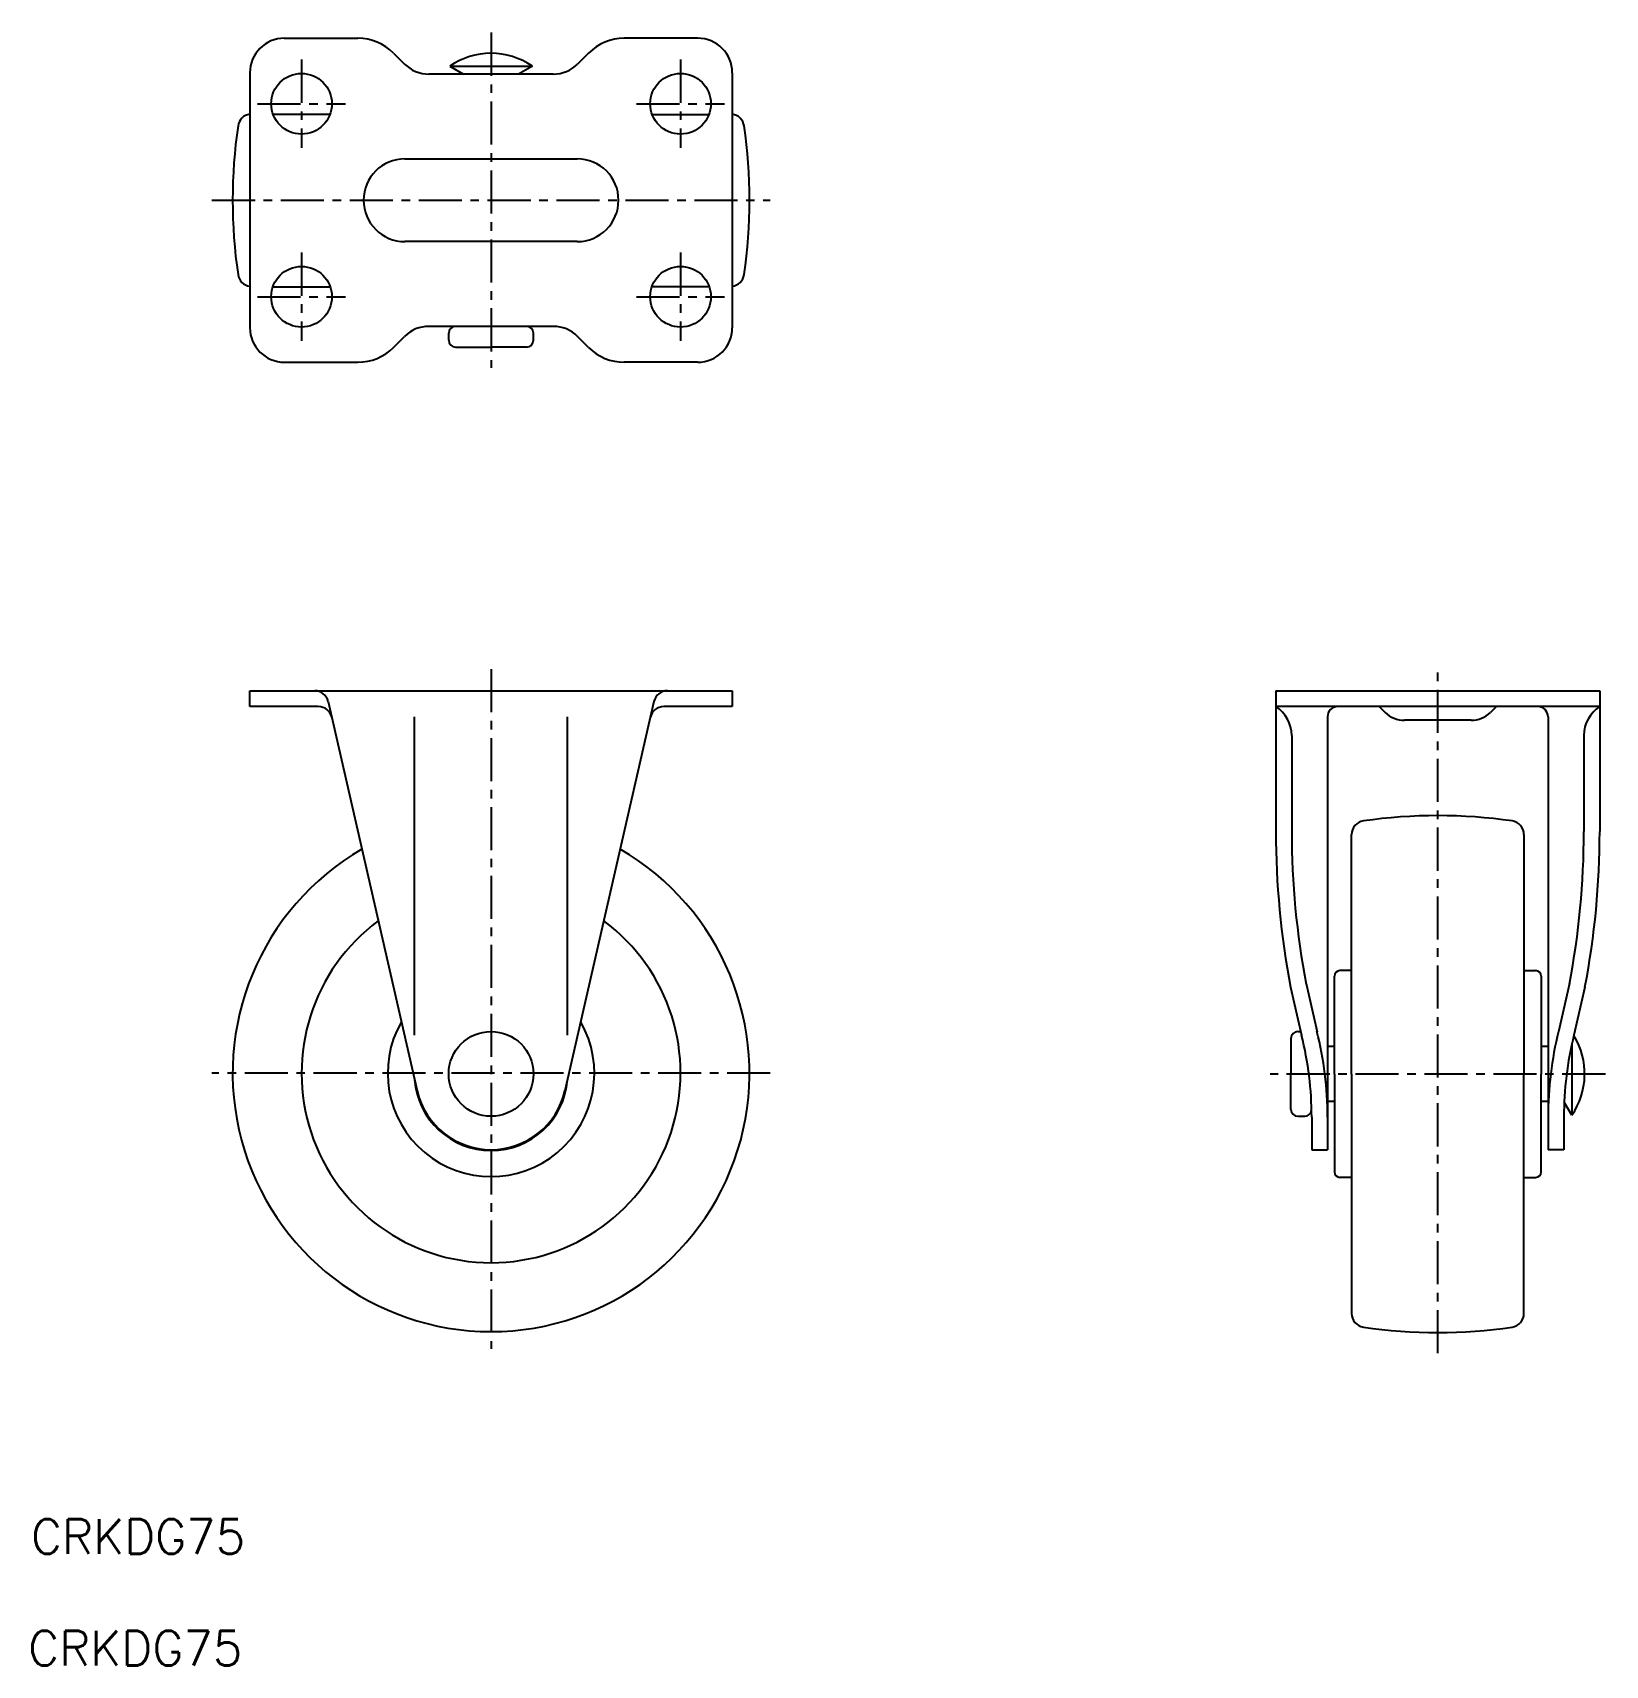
# Model space of a CAD drawing. Extents: x 9 to 237, y 25 to 262.
import ezdxf

# ---------------------------------------------------------------- set-up
doc = ezdxf.new("R2010")
doc.units = 0
doc.header["$LTSCALE"] = 5
doc.linetypes.add('CENTER', pattern=[2, 1.25, -0.25, 0.25, -0.25])
doc.layers.get('0').update_dxf_attribs({"linetype": 'CONTINUOUS'})
doc.layers.add('CENTER', color=1, linetype='CENTER')
doc.styles.get("Standard").update_dxf_attribs({"font": 'txt.shx'})

msp = doc.modelspace()

# ---------------------------------------------------------------- linework, layer by layer
at = {"color": 7, "linetype": 'CONTINUOUS'}
for p, q in [((45.188619, 261.364406), (55.86486, 261.364406)), ((105.188619, 261.364406), (94.512378, 261.364406)), ((61.026739, 259.226285), (62.624153, 257.628872)), ((89.350498, 259.226285), (87.753085, 257.628872)), ((40.188619, 256.364406), (40.188619, 219.364406)), ((84.217551, 256.164406), (66.159687, 256.164406)), ((69.188619, 257.319106), (81.188619, 257.319106)), ((69.188619, 257.319106), (71.188619, 256.164406)), ((81.188619, 257.319106), (79.188619, 256.164406)), ((110.188619, 256.364406), (110.188619, 219.364406)), ((51.805228, 250.310854), (43.572009, 250.310854)), ((98.572009, 250.310854), (106.805228, 250.310854)), ((62.688619, 243.864406), (87.688619, 243.864406)), ((87.688619, 231.864406), (62.688619, 231.864406)), ((43.533166, 225.310854), (51.844072, 225.310854)), ((106.844072, 225.310854), (98.533166, 225.310854)), ((61.026739, 216.502526), (62.624153, 218.09994)), ((84.217551, 219.564406), (66.159687, 219.564406)), ((69.038619, 217.564406), (69.038619, 218.564406)), ((81.338619, 217.564406), (81.338619, 218.564406)), ((89.350498, 216.502526), (87.753085, 218.09994)), ((70.038619, 216.564406), (75.188619, 216.564406)), ((80.338619, 216.564406), (75.188619, 216.564406)), ((45.188619, 214.364406), (55.86486, 214.364406)), ((105.188619, 214.364406), (94.512378, 214.364406)), ((40.188619, 164.395485), (40.188619, 166.695485)), ((40.188619, 166.695485), (110.188619, 166.695485)), ((110.188619, 166.695485), (110.188619, 164.395485)), ((189.072409, 166.695485), (189.072409, 146.248857)), ((189.072409, 166.695485), (236.072409, 166.695485)), ((236.072409, 166.695485), (236.072409, 146.248857)), ((50.12041, 164.395485), (40.188619, 164.395485)), ((51.54405, 165.141381), (64.465486, 108.643053)), ((98.833188, 165.141381), (85.911752, 108.643053)), ((110.188619, 164.395485), (100.256828, 164.395485)), ((236.072409, 164.395485), (189.072409, 164.395485)), ((204.072409, 164.395485), (204.932747, 163.547191)), ((221.072409, 164.395485), (220.212071, 163.547191)), ((64.088619, 116.69419), (64.088619, 162.895485)), ((86.288619, 116.69419), (86.288619, 162.895485)), ((196.572409, 162.895485), (196.572409, 110.595485)), ((196.572409, 162.895485), (196.572409, 100.095485)), ((217.403651, 162.395485), (207.741167, 162.395485)), ((228.572409, 162.895485), (228.572409, 100.095485)), ((228.572409, 162.895485), (228.572409, 110.595485)), ((191.372409, 160.18716), (191.372409, 146.248857)), ((233.772409, 160.18716), (233.772409, 146.248857)), ((200.072409, 111.073731), (200.072409, 145.814647)), ((225.072409, 145.814647), (225.072409, 111.073731)), ((200.072409, 126.073731), (198.372409, 126.073731)), ((225.072409, 126.073731), (226.772409, 126.073731)), ((191.212409, 123.678799), (192.811885, 116.69419)), ((193.454375, 124.192209), (195.05385, 117.2076)), ((197.572409, 111.073731), (197.572409, 125.273731)), ((227.572409, 125.273731), (227.572409, 111.073731)), ((231.690443, 124.192209), (230.090968, 117.2076)), ((233.932409, 123.678799), (232.332933, 116.69419)), ((191.272409, 116.245485), (191.272409, 111.095485)), ((192.272409, 117.245485), (192.685638, 117.245485)), ((197.572409, 115.073731), (196.572409, 115.073731)), ((228.572409, 115.073731), (227.572409, 115.073731)), ((232.02711, 115.39391), (232.02711, 105.095485)), ((191.272409, 105.945485), (191.272409, 111.095485)), ((197.572409, 111.073731), (197.572409, 96.873731)), ((200.072409, 111.073731), (200.072409, 76.332815)), ((225.072409, 76.332815), (225.072409, 111.073731)), ((227.572409, 96.873731), (227.572409, 111.073731)), ((197.572409, 107.073731), (196.572409, 107.073731)), ((228.572409, 107.073731), (227.572409, 107.073731)), ((232.02711, 105.095485), (230.924985, 107.00442)), ((192.272409, 104.945485), (193.272409, 104.945485)), ((194.272409, 104.812302), (194.272409, 100.095485)), ((230.872409, 104.812302), (230.872409, 100.095485)), ((194.272409, 100.095485), (196.572409, 100.095485)), ((230.872409, 100.095485), (228.572409, 100.095485)), ((200.072409, 96.073731), (198.372409, 96.073731)), ((225.072409, 96.073731), (226.772409, 96.073731))]:
    msp.add_line(p, q, dxfattribs=at)
for centre, radius in [((47.688619, 251.864406), 4.4), ((102.688619, 251.864406), 4.4), ((47.688619, 223.864406), 4.4), ((102.688619, 223.864406), 4.4), ((75.188619, 111.095485), 6.15)]:
    msp.add_circle(centre, radius, dxfattribs=at)
for centre, radius, start, end in [((45.188619, 256.364406), 5, 90, 180), ((55.86486, 254.064406), 7.3, 45, 90), ((94.512378, 254.064406), 7.3, 90, 135), ((105.188619, 256.364406), 5, 0, 90), ((75.188619, 248.586306), 10.595367, 55.508412, 124.491588), ((66.159687, 261.164406), 5, 225, 270), ((84.217551, 261.164406), 5, 270, 315), ((40.447702, 248.364406), 2, 97.443116, 171.730142), ((109.929535, 248.364406), 2, 8.269858, 82.556884), ((112.688619, 237.864406), 75, 171.730142, 188.269858), ((37.688619, 237.864406), 75, 351.730142, 8.269858), ((62.688619, 237.864406), 6, 90, 270), ((87.688619, 237.864406), 6, 270, 90), ((40.447702, 227.364406), 2, 188.269858, 262.556884), ((109.929535, 227.364406), 2, 277.443116, 351.730142), ((45.188619, 219.364406), 5, 180, 270), ((66.159687, 214.564406), 5, 90, 135), ((70.038619, 218.564406), 1, 90, 180), ((80.338619, 218.564406), 1, 0, 90), ((84.217551, 214.564406), 5, 45, 90), ((105.188619, 219.364406), 5, 270, 0), ((55.86486, 221.664406), 7.3, 270, 315), ((70.038619, 217.564406), 1, 180, 270), ((80.338619, 217.564406), 1, 270, 0), ((94.512378, 221.664406), 7.3, 225, 270), ((49.594389, 164.695485), 2, 12.882261, 90), ((100.782848, 164.695485), 2, 90, 167.117739), ((50.12041, 162.395485), 2, 12.882261, 90), ((100.256828, 162.395485), 2, 90, 167.117739), ((186.372409, 160.18716), 5, 0, 57.316361), ((198.072409, 162.895485), 1.5, 90, 180), ((207.741167, 166.395485), 4, 225.403869, 270), ((217.403651, 166.395485), 4, 270, 314.596131), ((227.072409, 162.895485), 1.5, 360, 90), ((238.772409, 160.18716), 5, 122.683639, 180), ((202.072409, 145.814647), 2, 98.269858, 180), ((212.572409, 73.573731), 75, 81.730142, 98.269858), ((223.072409, 145.814647), 2, 0, 81.730142), ((309.122248, 146.248857), 120.049839, 180, 190.836424), ((309.122248, 146.248857), 117.749839, 180, 190.836424), ((116.022571, 146.248857), 117.749839, 349.163576, 0), ((116.022571, 146.248857), 120.049839, 349.163576, 0), ((75.188619, 111.192938), 37.5, 119.974612, 60.025388), ((75.188619, 111.192938), 27.5, 126.50984, 53.49016), ((198.372409, 125.273731), 0.8, 90, 180), ((226.772409, 125.273731), 0.8, 0, 90), ((75.188619, 111.192938), 15, 150.171044, 29.828958), ((192.272409, 116.245485), 1, 90, 180), ((145.210446, 104.812302), 49.061963, 0, 14.015315), ((145.210446, 104.812302), 51.361963, 0, 14.015315), ((279.934373, 104.812302), 51.361963, 165.984685, 180), ((279.934373, 104.812302), 49.061963, 165.984685, 180), ((223.294309, 111.095485), 10.595367, 325.508412, 31.580981), ((75.188619, 111.095485), 11.121754, 184.39653, 355.60347), ((75.188619, 111.095485), 11, 192.882261, 347.117739), ((192.272409, 105.945485), 1, 180, 270), ((193.272409, 105.945485), 1, 270, 350.890137), ((198.372409, 96.873731), 0.8, 180, 270), ((226.772409, 96.873731), 0.8, 270, 0), ((202.072409, 76.332815), 2, 180, 261.730142), ((223.072409, 76.332815), 2, 278.269858, 0), ((212.572409, 148.573731), 75, 261.730142, 278.269858)]:
    msp.add_arc(centre, radius, start, end, dxfattribs=at)
at = {"layer": 'CENTER', "color": 1, "linetype": 'CENTER'}
for p, q in [((75.188619, 262.181673), (75.188619, 213.564406)), ((47.688619, 258.264406), (47.688619, 245.464406)), ((102.688619, 258.264406), (102.688619, 245.464406)), ((41.288619, 251.864406), (54.088619, 251.864406)), ((96.288619, 251.864406), (109.088619, 251.864406)), ((34.688619, 237.864406), (115.688619, 237.864406)), ((47.688619, 230.264406), (47.688619, 217.464406)), ((102.688619, 230.264406), (102.688619, 217.464406)), ((41.288619, 223.864406), (54.088619, 223.864406)), ((96.288619, 223.864406), (109.088619, 223.864406)), ((75.188619, 169.818032), (75.188619, 71.218032)), ((212.572409, 70.573731), (212.572409, 169.695485)), ((115.688619, 111.192938), (34.688619, 111.192938)), ((236.889654, 111.073731), (188.272409, 111.073731))]:
    msp.add_line(p, q, dxfattribs=at)

# ---------------------------------------------------------------- texts
for p in [(8.439467, 41.45603), (8.024242, 25.268511)]:
    msp.add_text('CRKDG75', height=5).set_placement(p)

doc.saveas('drawing.dxf')
